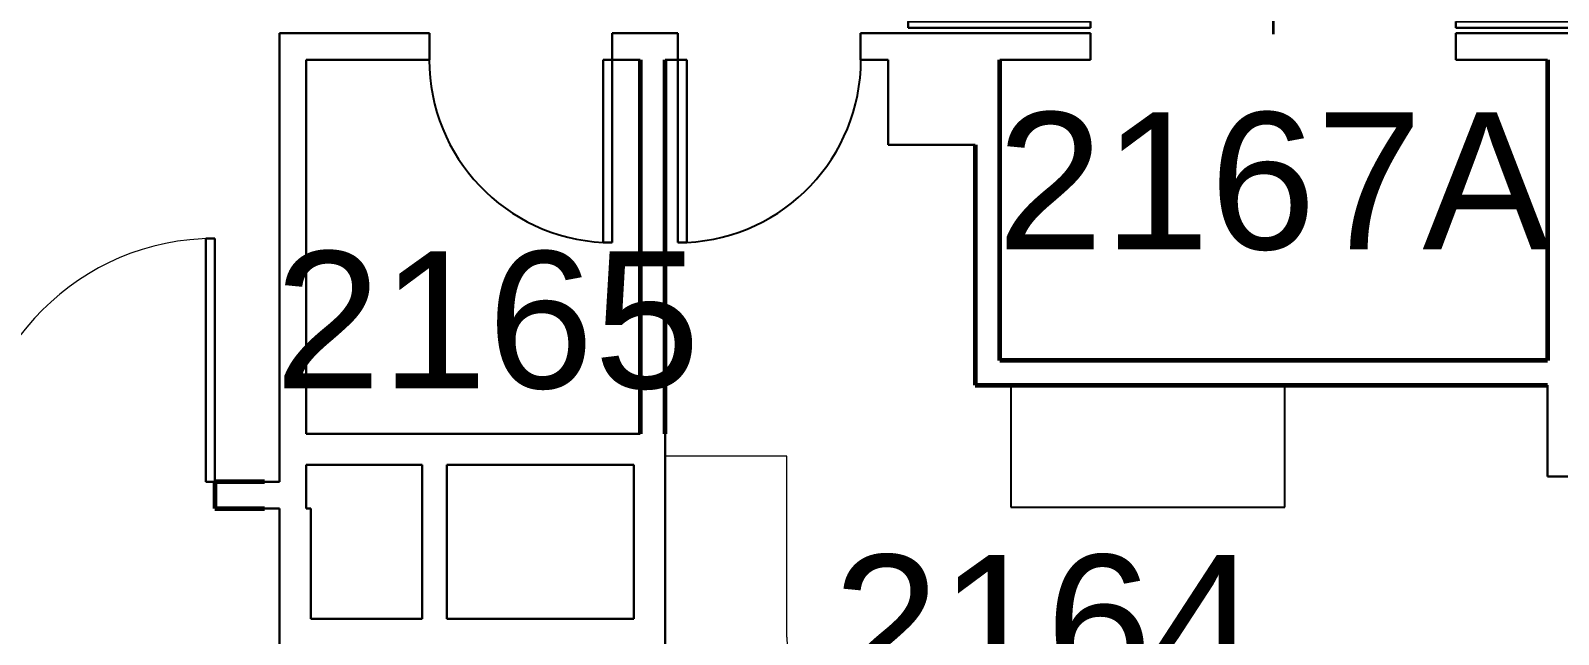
# Model space of a CAD drawing. Header units: inches. Extents: x -281 to 5521, y -151 to 3105.
# Drawn here: x 3971.4 to 4272.7, y 2029.2 to 2148.3 of the extents above; entities that cross this region are included whole.
import ezdxf

# ---------------------------------------------------------------- set-up
doc = ezdxf.new("R2010")
doc.units = ezdxf.units.IN
doc.header["$LTSCALE"] = 48
doc.header["$MEASUREMENT"] = 0
doc.layers.get('0').update_dxf_attribs({"linetype": 'CONTINUOUS'})
for name, color, linetype in [('A-ANNO-RNUM', 4, 'CONTINUOUS'), ('A-DOOR', 2, 'CONTINUOUS'), ('A-FLOR-CASE', 3, 'CONTINUOUS'), ('A-WALL-FULL', 6, 'CONTINUOUS')]:
    doc.layers.add(name, color=color, linetype=linetype)
doc.layers.add('A-FURN-1', color=8, linetype='CONTINUOUS', lineweight=13)
doc.styles.add('ARIAL', font='arial.ttf')

# ---------------------------------------------------------------- blocks, each defined once
blk = doc.blocks.new('Single-Flush - 36_ x 84_ 45MIN-617118-SECOND FLOOR INFUSION PLAN')
at = {"layer": 'A-DOOR', "lineweight": 30}
for p, q in [((16.25, 2.62), (16.25, 38.65)), ((18, 38.65), (16.25, 38.65)), ((18, 2.62), (18, 38.65)), ((18, 2.62), (16.25, 2.62))]:
    blk.add_line(p, q, dxfattribs=at)
at = {"layer": 'A-DOOR'}
blk.add_arc((18, 2.62), 36.07, 92.7812, 180, dxfattribs=at)
blk = doc.blocks.new('Double-Flush 180swing - 72_ x 78_-863462-SECOND FLOOR INFUSION PLAN')
at = {"layer": 'A-DOOR', "lineweight": 30}
for p, q in [((-72, 4.88), (-72, 3.63)), ((-72, 4.88), (-36, 4.88)), ((-36, 3.63), (-72, 3.63)), ((-36, 4.88), (-36, 3.63)), ((36, 4.88), (36, 3.63)), ((72, 4.88), (36, 4.88)), ((72, 3.63), (36, 3.63)), ((72, 4.88), (72, 3.63))]:
    blk.add_line(p, q, dxfattribs=at)
at = {"layer": 'A-DOOR'}
for centre, start, end in [((-36.02, 3.65), 358.0525, 178.0525), ((36.02, 3.65), 1.9475, 181.9475)]:
    blk.add_arc(centre, 36, start, end, dxfattribs=at)
blk = doc.blocks.new('Single-Flush - 36_ x 84_ 45MIN-617116-SECOND FLOOR INFUSION PLAN')
at = {"layer": 'A-DOOR', "lineweight": 30}
for p, q in [((16.25, -2.62), (16.25, -38.65)), ((18, -2.62), (16.25, -2.62)), ((18, -2.62), (18, -38.65)), ((18, -38.65), (16.25, -38.65))]:
    blk.add_line(p, q, dxfattribs=at)
at = {"layer": 'A-DOOR'}
blk.add_arc((18, -2.62), 36.07, 180, 267.2188, dxfattribs=at)
blk = doc.blocks.new('Double_Flush_-_Unequal_Vision - 84_ x 84_-1317290-SECOND FLOOR INFUSION PLAN')
at = {"layer": 'A-DOOR', "lineweight": 30}
for p, q in [((-42, -2.63), (-42, -50.63)), ((-42, -2.63), (-40.25, -2.63)), ((-40.25, -2.63), (-40.25, -50.63)), ((28.25, -2.63), (28.25, -26.56)), ((30, -2.63), (28.25, -2.63)), ((30, -2.63), (30, -26.63)), ((-42, -50.63), (-40.25, -50.63))]:
    blk.add_line(p, q, dxfattribs=at)
at = {"layer": 'A-DOOR', "lineweight": 9}
for centre, radius, start, end in [((-42, -2.63), 48, 270, 360), ((30, -2.63), 24, 180, 270)]:
    blk.add_arc(centre, radius, start, end, dxfattribs=at)
blk = doc.blocks.new('OFFICE DESK4 - OFFICE DESK-1286148-SECOND FLOOR INFUSION PLAN')
for p, q in [((1187.58, 881.29), (1163.58, 881.29)), ((1187.58, 845.6), (1187.58, 881.29)), ((1233.58, 828.6), (1204.58, 828.6)), ((1233.58, 804.6), (1233.58, 828.6)), ((1229.58, 804.6), (1229.89, 804.6))]:
    blk.add_line(p, q)
blk.add_arc((1204.58, 845.6), 17, 180, 270)

msp = doc.modelspace()

# ---------------------------------------------------------------- linework, layer by layer
at = {"layer": 'A-FLOR-CASE'}
for p, q in [((4164.71, 2078.31), (4164.71, 2054.31)), ((4218.71, 2054.31), (4218.71, 2078.31)), ((4164.71, 2054.31), (4218.71, 2054.31))]:
    msp.add_line(p, q, dxfattribs=at)
at = {"layer": 'A-WALL-FULL', "lineweight": 30}
for p, q in [((4050.06, 2147.75), (4020.5, 2147.75)), ((4020.5, 2147.75), (4020.5, 2059.25)), ((4050.06, 2142.5), (4050.06, 2147.75)), ((4099.05, 2147.75), (4086.06, 2147.75)), ((4086.06, 2147.75), (4086.06, 2142.5)), ((4099.05, 2142.5), (4099.05, 2147.75)), ((4180.42, 2147.75), (4135.05, 2147.75)), ((4135.05, 2147.75), (4135.05, 2142.5)), ((4180.42, 2142.5), (4180.42, 2147.75)), ((4337.42, 2147.75), (4252.42, 2147.75)), ((4252.42, 2147.75), (4252.42, 2142.5)), ((4025.75, 2142.5), (4050.06, 2142.5)), ((4025.75, 2068.75), (4025.75, 2142.5)), ((4086.06, 2142.5), (4091.62, 2142.5)), ((4096.5, 2142.5), (4099.05, 2142.5)), ((4135.05, 2142.5), (4140.5, 2142.5)), ((4140.5, 2142.5), (4140.5, 2125.75)), ((4162.5, 2142.5), (4180.42, 2142.5)), ((4252.42, 2142.5), (4270.5, 2142.5)), ((4140.5, 2125.75), (4157.62, 2125.75)), ((4270.5, 2078.31), (4270.5, 2060.31)), ((4091.62, 2068.75), (4025.75, 2068.75)), ((4096.5, 2026.13), (4096.5, 2068.75)), ((4025.75, 2054), (4025.75, 2062.63)), ((4025.75, 2062.63), (4048.62, 2062.63)), ((4048.62, 2062.63), (4048.62, 2032.25)), ((4053.5, 2062.63), (4090.37, 2062.63)), ((4053.5, 2032.25), (4053.5, 2062.63)), ((4090.37, 2062.63), (4090.37, 2032.25)), ((4020.5, 2059.25), (4017.5, 2059.25)), ((4270.5, 2060.31), (4275.38, 2060.31)), ((4017.5, 2054), (4020.5, 2054)), ((4020.5, 2054), (4020.5, 1956.13)), ((4026.62, 2054), (4025.75, 2054)), ((4026.62, 2032.25), (4026.62, 2054)), ((4048.62, 2032.25), (4026.62, 2032.25)), ((4090.37, 2032.25), (4053.5, 2032.25))]:
    msp.add_line(p, q, dxfattribs=at)
at = {"layer": 'A-WALL-FULL', "lineweight": 60}
for p, q in [((4091.62, 2142.5), (4091.62, 2068.75)), ((4096.5, 2068.75), (4096.5, 2142.5)), ((4162.5, 2083.19), (4162.5, 2142.5)), ((4270.5, 2142.5), (4270.5, 2083.19)), ((4157.62, 2125.75), (4157.62, 2078.31)), ((4270.5, 2083.19), (4162.5, 2083.19)), ((4157.62, 2078.31), (4270.5, 2078.31)), ((4017.5, 2059.25), (4007.69, 2059.25)), ((4007.69, 2059.25), (4007.69, 2054)), ((4007.69, 2054), (4017.5, 2054))]:
    msp.add_line(p, q, dxfattribs=at)

# ---------------------------------------------------------------- block references
at = {"layer": 'A-DOOR'}
for name, p in [('Double-Flush 180swing - 72_ x 78_-863462-SECOND FLOOR INFUSION PLAN', (4216.42, 2145.13)), ('Single-Flush - 36_ x 84_ 45MIN-617116-SECOND FLOOR INFUSION PLAN', (4068.06, 2145.13))]:
    msp.add_blockref(name, p, dxfattribs=at)
at = {"layer": 'A-DOOR', "rotation": 179.9999999999999}
for name, p in [('Single-Flush - 36_ x 84_ 45MIN-617118-SECOND FLOOR INFUSION PLAN', (4117.05, 2145.13)), ('Double_Flush_-_Unequal_Vision - 84_ x 84_-1317290-SECOND FLOOR INFUSION PLAN', (3965.69, 2056.62))]:
    msp.add_blockref(name, p, dxfattribs=at)
at = {"layer": 'A-FURN-1'}
msp.add_blockref('OFFICE DESK4 - OFFICE DESK-1286148-SECOND FLOOR INFUSION PLAN', (2932.92, 1183.02), dxfattribs=at)

# ---------------------------------------------------------------- texts
at = {"layer": 'A-ANNO-RNUM', "style": 'ARIAL'}
for s, p in [('2167A', (4161.94, 2105.12)), ('2165', (4019.52, 2077.72)), ('2164', (4129.63, 2017.87))]:
    msp.add_text(s, height=27, dxfattribs=at).set_placement(p)

doc.saveas('drawing.dxf')
